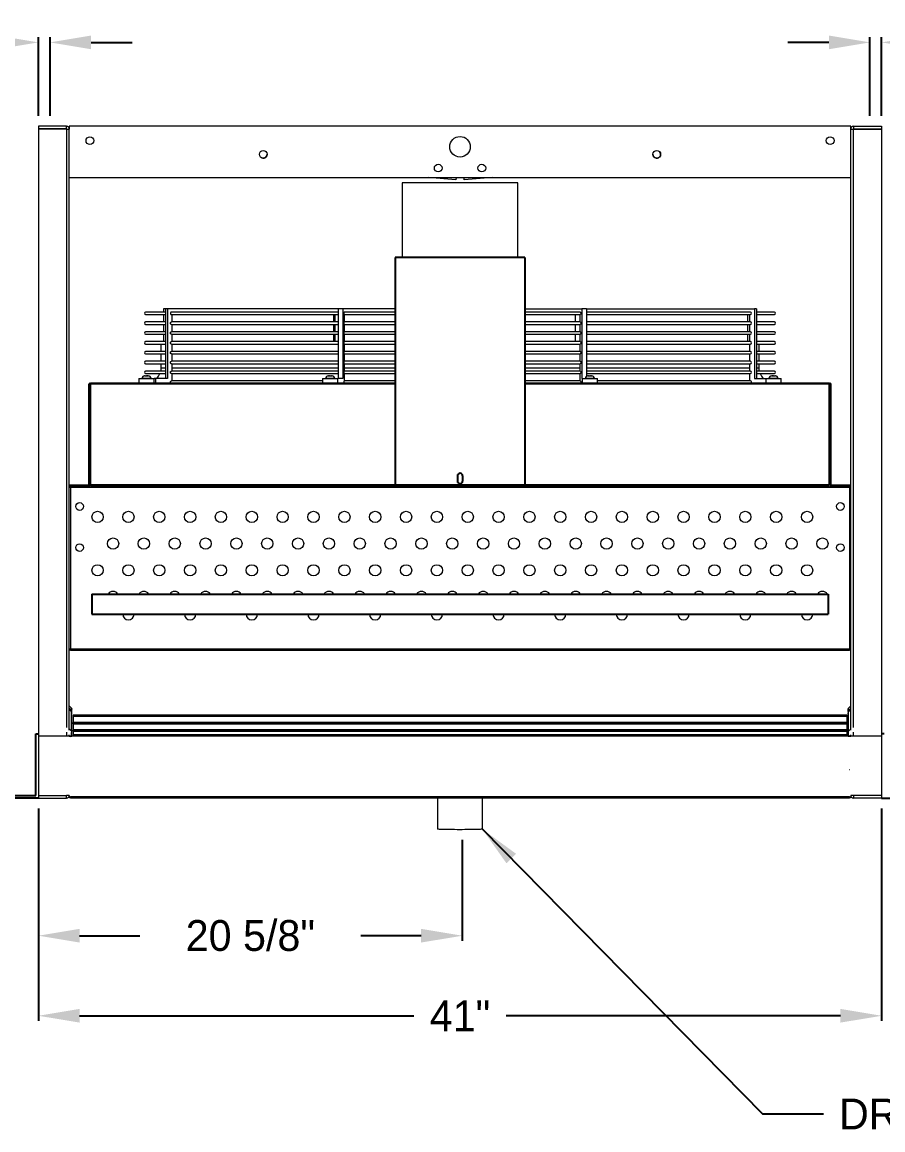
# Model space of a CAD drawing. Extents: x 6 to 271, y -23 to 146.
# Drawn here: x 60.2 to 102.1, y 37.2 to 91.1 of the extents above; entities that cross this region are included whole.
import ezdxf

# ---------------------------------------------------------------- set-up
doc = ezdxf.new("R2010")
doc.units = 0
doc.header["$MEASUREMENT"] = 0
doc.layers.get('0').update_dxf_attribs({"linetype": 'CONTINUOUS'})
doc.layers.get('Defpoints').update_dxf_attribs({"linetype": 'CONTINUOUS'})
doc.dimstyles.get("Standard").update_dxf_attribs({"dimtxt": 1.5, "dimasz": 2, "dimexe": 0.25, "dimexo": 0.5, "dimgap": 0.75, "dimtad": 0, "dimtih": 1, "dimtoh": 1, "dimdec": 4, "dimzin": 0, "dimdsep": 46, "dimlunit": 5, "dimtxsty": 'STANDARD', "dimcen": 0.125, "dimclrd": 1, "dimclre": 1, "dimclrt": 1, "dimadec": 0, "dimazin": 0, "dimtfac": 1, "dimtdec": 4, "dimtofl": 0, "dimtmove": 0, "dimatfit": 3, "dimfxl": 1, "dimfrac": 2, "dimtolj": 1, "dimtzin": 0, "dimarcsym": 0})

# ---------------------------------------------------------------- blocks, each defined once
blk = doc.blocks.new('099front')
at = {"color": 0, "ltscale": 7}
for p, q in [((59.351, 106.851), (53.039, 106.851)), ((53.039, 106.851), (53.039, 95.789)), ((59.351, 106.851), (59.351, 95.789)), ((56.07, 96.226), (56.07, 95.976)), ((56.32, 96.226), (56.32, 95.976)), ((53.039, 95.789), (59.351, 95.789))]:
    blk.add_line(p, q, dxfattribs=at)
for centre, start, end in [((56.195, 96.226), 0, 180), ((56.195, 95.976), 180, 0)]:
    blk.add_arc(centre, 0.125, start, end, dxfattribs=at)
blk = doc.blocks.new('*D24')
at = {"color": 7, "lineweight": -2}
for p, q in [((59.015, 90.134), (57.015, 90.134)), ((61.015, 86.555), (61.015, 90.384)), ((61.577, 86.555), (61.577, 90.384)), ((63.577, 90.134), (65.577, 90.134))]:
    blk.add_line(p, q, dxfattribs=at)
at = {"color": 7}
for points in [[(59.015, 90.467), (59.015, 89.801), (61.015, 90.134)], [(63.577, 90.467), (63.577, 89.801), (61.577, 90.134)]]:
    blk.add_solid(points, dxfattribs=at)
at = {"layer": 'Defpoints', "color": 0}
for p in [(61.015, 90.134), (61.015, 86.055), (61.577, 86.055)]:
    blk.add_point(p, dxfattribs=at)
at = {"color": 7, "insert": (53.265, 90.134), "char_height": 1.5, "attachment_point": 5}
blk.add_mtext('\\A1;9/16"', dxfattribs=at)
blk = doc.blocks.new('*D25')
at = {"color": 7, "lineweight": -2}
for p, q in [((99.452, 90.134), (97.452, 90.134)), ((101.452, 86.555), (101.452, 90.384)), ((102.015, 86.555), (102.015, 90.384)), ((104.015, 90.134), (106.015, 90.134))]:
    blk.add_line(p, q, dxfattribs=at)
at = {"color": 7}
for points in [[(99.452, 90.467), (99.452, 89.801), (101.452, 90.134)], [(104.015, 90.467), (104.015, 89.801), (102.015, 90.134)]]:
    blk.add_solid(points, dxfattribs=at)
at = {"layer": 'Defpoints', "color": 0}
for p in [(101.452, 90.134), (101.452, 86.055), (102.015, 86.055)]:
    blk.add_point(p, dxfattribs=at)
at = {"color": 7, "insert": (109.765, 90.134), "char_height": 1.5, "attachment_point": 5}
blk.add_mtext('\\A1;9/16"', dxfattribs=at)
blk = doc.blocks.new('*D26')
at = {"color": 7, "lineweight": -2}
for p, q in [((61.015, 52.868), (61.015, 42.529)), ((102.015, 52.868), (102.015, 42.529)), ((63.015, 42.779), (79.265, 42.779)), ((100.015, 42.779), (83.765, 42.779))]:
    blk.add_line(p, q, dxfattribs=at)
at = {"color": 7}
for points in [[(63.015, 43.113), (63.015, 42.446), (61.015, 42.779)], [(100.015, 43.113), (100.015, 42.446), (102.015, 42.779)]]:
    blk.add_solid(points, dxfattribs=at)
at = {"layer": 'Defpoints', "color": 0}
for p in [(61.015, 53.368), (102.015, 53.368), (102.015, 42.779)]:
    blk.add_point(p, dxfattribs=at)
at = {"color": 7, "insert": (81.515, 42.779), "char_height": 1.5, "attachment_point": 5}
blk.add_mtext('\\A1;41"', dxfattribs=at)
blk = doc.blocks.new('*D27')
at = {"color": 7, "lineweight": -2}
for p, q in [((61.015, 52.868), (61.015, 46.424)), ((81.624, 51.333), (81.624, 46.424)), ((63.015, 46.674), (65.944, 46.674)), ((79.624, 46.674), (76.694, 46.674))]:
    blk.add_line(p, q, dxfattribs=at)
at = {"color": 7}
for points in [[(63.015, 47.008), (63.015, 46.341), (61.015, 46.674)], [(79.624, 47.008), (79.624, 46.341), (81.624, 46.674)]]:
    blk.add_solid(points, dxfattribs=at)
at = {"layer": 'Defpoints', "color": 0}
for p in [(61.015, 53.368), (81.624, 51.833), (81.624, 46.674)]:
    blk.add_point(p, dxfattribs=at)
at = {"color": 7, "insert": (71.319, 46.674), "char_height": 1.5, "attachment_point": 5}
blk.add_mtext('\\A1;20 5/8"', dxfattribs=at)
blk = doc.blocks.new('*D28')
at = {"color": 7, "lineweight": -2}
for p, q in [((102.515, 86.055), (116.804, 86.055)), ((116.554, 84.055), (116.554, 70.055)), ((116.554, 55.368), (116.554, 67.055)), ((102.515, 53.368), (116.804, 53.368))]:
    blk.add_line(p, q, dxfattribs=at)
at = {"color": 7}
for points in [[(116.221, 84.055), (116.888, 84.055), (116.554, 86.055)], [(116.221, 55.368), (116.888, 55.368), (116.554, 53.368)]]:
    blk.add_solid(points, dxfattribs=at)
at = {"layer": 'Defpoints', "color": 0}
for p in [(102.015, 86.055), (102.015, 53.368), (116.554, 53.368)]:
    blk.add_point(p, dxfattribs=at)
at = {"color": 7, "insert": (116.554, 68.555), "char_height": 1.5, "attachment_point": 5}
blk.add_mtext('\\A1;33"', dxfattribs=at)

msp = doc.modelspace()

# ---------------------------------------------------------------- linework, layer by layer
at = {"color": 0, "linetype": 'Continuous', "lineweight": 15}
for p, q in [((61.01498, 86.05534), (61.01498, 85.92084)), ((62.37948, 86.05534), (61.01498, 86.05534)), ((62.37948, 85.92084), (61.01498, 85.92084)), ((61.01498, 85.91984), (61.01498, 53.50334)), ((62.37948, 85.91984), (61.01498, 85.91984)), ((62.37948, 85.92084), (62.37948, 86.05534)), ((62.37948, 85.91984), (62.51498, 85.91984)), ((62.37948, 85.91984), (62.37948, 56.80995)), ((100.51498, 86.05534), (62.51498, 86.05534)), ((62.51498, 86.05534), (62.51498, 85.91984)), ((62.51498, 56.67449), (62.51498, 85.91984)), ((100.51498, 85.91984), (100.51498, 86.05534)), ((100.51498, 56.67449), (100.51498, 85.91984)), ((100.51498, 85.91984), (100.65048, 85.91984)), ((100.65048, 86.05534), (100.65048, 85.92084)), ((100.65048, 86.05534), (102.01498, 86.05534)), ((100.65048, 85.92084), (102.01498, 85.92084)), ((100.65048, 85.91984), (102.01498, 85.91984)), ((100.65048, 56.80995), (100.65048, 85.91984)), ((102.01498, 86.05534), (102.01498, 85.92084)), ((102.01498, 85.91984), (102.01498, 53.50334)), ((62.51498, 83.55534), (100.51498, 83.55534)), ((81.31159, 83.44849), (79.95824, 83.55534)), ((81.32002, 83.55534), (81.31159, 83.44849)), ((81.71838, 83.44849), (81.70994, 83.55534)), ((83.07173, 83.55534), (81.71838, 83.44849)), ((84.32748, 83.29884), (78.70248, 83.29884)), ((67.10148, 77.16784), (67.10148, 77.01295)), ((67.19485, 77.16784), (67.10148, 77.16784)), ((67.28823, 77.16784), (67.19485, 77.16784)), ((67.19485, 77.16784), (67.19485, 73.78684)), ((67.28823, 77.16784), (67.28823, 73.78684)), ((75.58339, 77.16784), (67.28823, 77.16784)), ((75.80882, 77.16784), (75.58339, 77.16784)), ((75.58339, 77.16784), (75.58339, 73.78684)), ((75.80882, 77.16784), (75.80882, 73.78684)), ((78.35873, 77.16784), (75.80882, 77.16784)), ((84.67123, 77.16784), (87.44658, 77.16784)), ((87.44658, 77.16784), (87.44658, 73.78684)), ((87.672, 77.16784), (87.44658, 77.16784)), ((87.672, 77.16784), (87.672, 73.89493)), ((87.672, 77.16784), (95.83512, 77.16784)), ((95.83512, 77.16784), (95.83512, 73.78684)), ((95.92849, 77.16784), (95.83512, 77.16784)), ((95.92849, 77.16784), (95.92849, 73.78684)), ((67.19485, 77.01295), (66.22487, 77.01295)), ((66.22487, 76.89295), (67.19485, 76.89295)), ((67.19485, 76.53429), (66.22487, 76.53429)), ((67.10148, 76.89295), (67.10148, 76.53429)), ((67.48394, 76.89295), (75.58339, 76.89295)), ((75.58339, 77.01295), (67.48398, 77.01295)), ((75.58339, 76.53429), (67.48398, 76.53429)), ((67.51365, 76.53429), (67.51365, 76.89295)), ((75.35796, 76.89295), (75.35796, 76.53429)), ((75.45134, 76.53429), (75.45134, 76.89295)), ((75.88988, 76.89295), (78.35873, 76.89295)), ((78.35873, 77.01295), (75.88996, 77.01295)), ((78.35873, 76.53429), (75.88996, 76.53429)), ((75.90219, 76.53429), (75.90219, 76.89295)), ((87.36626, 77.01295), (84.67123, 77.01295)), ((84.67123, 76.89295), (87.36626, 76.89295)), ((87.36626, 76.53429), (84.67123, 76.53429)), ((87.12777, 76.53429), (87.12777, 76.89295)), ((87.3532, 76.53429), (87.3532, 76.89295)), ((95.64121, 77.01295), (87.672, 77.01295)), ((87.672, 76.89295), (95.64121, 76.89295)), ((95.64121, 76.53429), (87.672, 76.53429)), ((95.51631, 76.53429), (95.51631, 76.89295)), ((95.60969, 76.53429), (95.60969, 76.89295)), ((96.8051, 77.01295), (95.92849, 77.01295)), ((95.92849, 76.89295), (96.8051, 76.89295)), ((96.8051, 76.53429), (95.92849, 76.53429)), ((66.22487, 76.41429), (67.19485, 76.41429)), ((67.19485, 76.05562), (66.22487, 76.05562)), ((67.10148, 76.41429), (67.10148, 76.05562)), ((67.48394, 76.41429), (75.58339, 76.41429)), ((75.58339, 76.05562), (67.48398, 76.05562)), ((67.51365, 76.05562), (67.51365, 76.41429)), ((75.35796, 76.41429), (75.35796, 76.05562)), ((75.45134, 76.05562), (75.45134, 76.41429)), ((75.88988, 76.41429), (78.35873, 76.41429)), ((78.35873, 76.05562), (75.88996, 76.05562)), ((75.90219, 76.05562), (75.90219, 76.41429)), ((84.67123, 76.41429), (87.36626, 76.41429)), ((87.36626, 76.05562), (84.67123, 76.05562)), ((87.12777, 76.05562), (87.12777, 76.41429)), ((87.3532, 76.05562), (87.3532, 76.41429)), ((87.672, 76.41429), (95.64121, 76.41429)), ((95.64121, 76.05562), (87.672, 76.05562)), ((95.51631, 76.05562), (95.51631, 76.41429)), ((95.60969, 76.05562), (95.60969, 76.41429)), ((95.92849, 76.41429), (96.8051, 76.41429)), ((96.8051, 76.05562), (95.92849, 76.05562)), ((66.22487, 75.93562), (67.19485, 75.93562)), ((67.19485, 75.57695), (66.22487, 75.57695)), ((66.22487, 75.45696), (67.19485, 75.45696)), ((67.10148, 75.93562), (67.10148, 75.57695)), ((67.48394, 75.93562), (75.58339, 75.93562)), ((67.48394, 75.45696), (75.58339, 75.45696)), ((75.58339, 75.57695), (67.48398, 75.57695)), ((67.51365, 75.57695), (67.51365, 75.93562)), ((67.51365, 75.09829), (67.51365, 75.45696)), ((75.35796, 75.93562), (75.35796, 75.57695)), ((75.45134, 75.57695), (75.45134, 75.93562)), ((75.88988, 75.93562), (78.35873, 75.93562)), ((75.88988, 75.45696), (78.35873, 75.45696)), ((78.35873, 75.57695), (75.88996, 75.57695)), ((75.90219, 75.57695), (75.90219, 75.93562)), ((75.90219, 75.09829), (75.90219, 75.45696)), ((84.67123, 75.93562), (87.36626, 75.93562)), ((87.36626, 75.57695), (84.67123, 75.57695)), ((84.67123, 75.45696), (87.36626, 75.45696)), ((87.12777, 75.57695), (87.12777, 75.93562)), ((87.3532, 75.57695), (87.3532, 75.93562)), ((87.3532, 75.09829), (87.3532, 75.45696)), ((87.672, 75.93562), (95.64121, 75.93562)), ((95.64121, 75.57695), (87.672, 75.57695)), ((87.672, 75.45696), (95.64121, 75.45696)), ((95.51631, 75.57695), (95.51631, 75.93562)), ((95.60969, 75.57695), (95.60969, 75.93562)), ((95.60969, 75.09829), (95.60969, 75.45696)), ((95.92849, 75.93562), (96.8051, 75.93562)), ((96.8051, 75.57695), (95.92849, 75.57695)), ((95.92849, 75.45696), (96.8051, 75.45696)), ((67.19485, 75.09829), (66.22487, 75.09829)), ((66.22487, 74.97829), (67.19485, 74.97829)), ((67.48394, 74.97829), (75.58339, 74.97829)), ((75.58339, 75.09829), (67.48398, 75.09829)), ((67.51365, 74.61962), (67.51365, 74.97829)), ((75.88988, 74.97829), (78.35873, 74.97829)), ((78.35873, 75.09829), (75.88996, 75.09829)), ((75.90219, 74.61962), (75.90219, 74.97829)), ((87.36626, 75.09829), (84.67123, 75.09829)), ((84.67123, 74.97829), (87.36626, 74.97829)), ((87.3532, 74.61962), (87.3532, 74.97829)), ((95.64121, 75.09829), (87.672, 75.09829)), ((87.672, 74.97829), (95.64121, 74.97829)), ((95.60969, 74.61962), (95.60969, 74.97829)), ((96.8051, 75.09829), (95.92849, 75.09829)), ((95.92849, 74.97829), (96.8051, 74.97829)), ((67.19485, 74.61962), (66.22487, 74.61962)), ((66.22487, 74.49962), (67.19485, 74.49962)), ((67.48394, 74.49962), (75.58339, 74.49962)), ((75.58339, 74.61962), (67.48398, 74.61962)), ((67.51365, 74.14096), (67.51365, 74.49962)), ((75.88988, 74.49962), (78.35873, 74.49962)), ((78.35873, 74.61962), (75.88996, 74.61962)), ((75.90219, 74.14096), (75.90219, 74.49962)), ((87.36626, 74.61962), (84.67123, 74.61962)), ((84.67123, 74.49962), (87.36626, 74.49962)), ((87.3532, 74.14096), (87.3532, 74.49962)), ((95.64121, 74.61962), (87.672, 74.61962)), ((87.672, 74.49962), (95.64121, 74.49962)), ((95.60969, 74.14096), (95.60969, 74.49962)), ((96.8051, 74.61962), (95.92849, 74.61962)), ((95.92849, 74.49962), (96.8051, 74.49962)), ((66.17622, 73.91184), (66.17637, 73.91184)), ((66.1791, 73.91184), (66.17637, 73.91184)), ((66.1791, 73.91184), (66.18961, 73.91184)), ((66.20029, 73.91184), (66.18961, 73.91184)), ((66.20029, 73.91184), (66.27633, 73.91184)), ((67.19485, 74.14096), (66.22487, 74.14096)), ((66.22487, 74.02096), (67.19485, 74.02096)), ((66.28788, 73.91184), (66.27633, 73.91184)), ((66.29416, 73.91184), (66.28788, 73.91184)), ((66.29416, 73.91184), (66.31953, 73.91184)), ((66.33407, 73.91184), (66.31953, 73.91184)), ((66.33407, 73.91184), (66.36572, 73.91184)), ((67.19485, 74.29284), (66.96718, 74.29284)), ((67.48394, 74.02096), (75.58339, 74.02096)), ((75.58339, 74.14096), (67.48398, 74.14096)), ((75.58339, 74.29284), (67.51365, 74.29284)), ((67.51365, 73.66229), (67.51365, 74.02096)), ((75.10596, 73.91184), (75.1376, 73.91184)), ((75.15215, 73.91184), (75.1376, 73.91184)), ((75.15215, 73.91184), (75.17751, 73.91184)), ((75.18379, 73.91184), (75.17751, 73.91184)), ((75.19535, 73.91184), (75.18379, 73.91184)), ((75.19535, 73.91184), (75.27139, 73.91184)), ((75.28207, 73.91184), (75.27139, 73.91184)), ((75.28207, 73.91184), (75.29257, 73.91184)), ((75.2953, 73.91184), (75.29257, 73.91184)), ((75.2953, 73.91184), (75.29546, 73.91184)), ((75.88988, 74.02096), (78.35873, 74.02096)), ((78.35873, 74.14096), (75.88996, 74.14096)), ((78.35873, 74.29284), (75.90219, 74.29284)), ((75.90219, 73.66229), (75.90219, 74.02096)), ((87.3532, 74.29284), (84.67123, 74.29284)), ((87.36626, 74.14096), (84.67123, 74.14096)), ((84.67123, 74.02096), (87.36626, 74.02096)), ((87.3532, 73.66229), (87.3532, 74.02096)), ((95.60969, 74.29284), (87.672, 74.29284)), ((95.64121, 74.14096), (87.672, 74.14096)), ((87.672, 74.02096), (95.64121, 74.02096)), ((87.73451, 73.91184), (87.73466, 73.91184)), ((87.73739, 73.91184), (87.73466, 73.91184)), ((87.73739, 73.91184), (87.7479, 73.91184)), ((87.75858, 73.91184), (87.7479, 73.91184)), ((87.75858, 73.91184), (87.83462, 73.91184)), ((87.84617, 73.91184), (87.83462, 73.91184)), ((87.85245, 73.91184), (87.84617, 73.91184)), ((87.85245, 73.91184), (87.87782, 73.91184)), ((87.89236, 73.91184), (87.87782, 73.91184)), ((87.89236, 73.91184), (87.92401, 73.91184)), ((95.60969, 73.66229), (95.60969, 74.02096)), ((96.06278, 74.29284), (95.92849, 74.29284)), ((96.8051, 74.14096), (95.92849, 74.14096)), ((95.92849, 74.02096), (96.8051, 74.02096)), ((96.66425, 73.91184), (96.69589, 73.91184)), ((96.71043, 73.91184), (96.69589, 73.91184)), ((96.71043, 73.91184), (96.7358, 73.91184)), ((96.74208, 73.91184), (96.7358, 73.91184)), ((96.75364, 73.91184), (96.74208, 73.91184)), ((96.75364, 73.91184), (96.82968, 73.91184)), ((96.84035, 73.91184), (96.82968, 73.91184)), ((96.84035, 73.91184), (96.85086, 73.91184)), ((96.85359, 73.91184), (96.85086, 73.91184)), ((96.85359, 73.91184), (96.85375, 73.91184)), ((63.51498, 73.50434), (63.46498, 73.50434)), ((63.46498, 68.60634), (63.46498, 73.50434)), ((63.51498, 68.60634), (63.51498, 73.50434)), ((63.56498, 73.50434), (63.51498, 73.50434)), ((63.51598, 73.55534), (63.51598, 73.50534)), ((63.51598, 73.55534), (63.56598, 73.55534)), ((63.56598, 73.50434), (63.56598, 73.55534)), ((78.35873, 73.55534), (63.56598, 73.55534)), ((63.56598, 68.60634), (63.56598, 73.50434)), ((78.35873, 73.50434), (63.56598, 73.50434)), ((65.90197, 73.78684), (66.41218, 73.78684)), ((66.06887, 73.78784), (66.05222, 73.78784)), ((66.48972, 73.78784), (66.06887, 73.78784)), ((66.41218, 73.78684), (66.63997, 73.78684)), ((66.70526, 73.78684), (66.63997, 73.78684)), ((66.70526, 73.78684), (66.70526, 73.55534)), ((67.28823, 73.78684), (66.70526, 73.78684)), ((74.83171, 73.66229), (67.48398, 73.66229)), ((74.83171, 73.78684), (75.34192, 73.78684)), ((75.11699, 73.78784), (74.98196, 73.78784)), ((75.41946, 73.78784), (75.11699, 73.78784)), ((75.34192, 73.78684), (75.56971, 73.78684)), ((75.80882, 73.78684), (75.56971, 73.78684)), ((78.35873, 73.66229), (75.88996, 73.66229)), ((87.36626, 73.66229), (84.67123, 73.66229)), ((99.46398, 73.55534), (84.67123, 73.55534)), ((99.46398, 73.50434), (84.67123, 73.50434)), ((87.44658, 73.78684), (87.46026, 73.78684)), ((87.46026, 73.78684), (87.97047, 73.78684)), ((87.91297, 73.78784), (87.61051, 73.78784)), ((88.04801, 73.78784), (87.91297, 73.78784)), ((87.97047, 73.78684), (88.19826, 73.78684)), ((95.64121, 73.66229), (88.19826, 73.66229)), ((95.83512, 73.78684), (96.39, 73.78684)), ((96.39, 73.78684), (96.90021, 73.78684)), ((96.96109, 73.78784), (96.54025, 73.78784)), ((96.90021, 73.78684), (97.128, 73.78684)), ((96.97775, 73.78784), (96.96109, 73.78784)), ((99.46398, 73.55534), (99.51398, 73.55534)), ((99.46398, 73.50434), (99.46398, 73.55534)), ((99.46398, 68.60634), (99.46398, 73.50434)), ((99.46498, 73.50434), (99.51498, 73.50434)), ((99.51398, 73.50534), (99.51398, 73.55534)), ((99.56498, 73.50434), (99.51498, 73.50434)), ((99.51498, 68.60634), (99.51498, 73.50434)), ((99.56498, 68.60634), (99.56498, 73.50434)), ((62.51498, 68.60534), (63.46398, 68.60534)), ((62.51498, 68.55534), (62.57848, 68.55534)), ((62.51498, 68.49184), (62.57898, 68.49184)), ((62.57798, 68.49134), (62.51498, 68.49134)), ((62.57798, 68.49134), (62.57798, 60.61934)), ((62.57798, 68.49134), (62.57898, 68.49134)), ((62.57848, 68.55534), (62.57848, 68.49284)), ((62.57848, 68.55534), (63.45148, 68.55534)), ((62.57848, 68.49284), (63.45148, 68.49284)), ((62.57898, 68.49134), (62.57898, 68.49234)), ((62.57898, 68.49234), (63.57748, 68.49234)), ((62.57898, 68.49134), (62.57898, 60.61934)), ((62.57898, 68.49134), (100.45098, 68.49134)), ((63.45148, 68.55534), (63.46398, 68.55534)), ((63.45148, 68.49284), (63.45148, 68.55534)), ((63.46398, 68.60534), (63.46398, 68.55534)), ((63.46498, 68.60634), (63.51498, 68.60634)), ((63.56598, 68.60634), (63.51498, 68.60634)), ((63.56598, 68.60634), (63.56598, 68.60534)), ((99.46398, 68.60634), (63.56598, 68.60634)), ((63.56598, 68.60534), (99.46398, 68.60534)), ((63.56598, 68.55534), (63.56598, 68.60534)), ((63.56598, 68.55534), (63.57748, 68.55534)), ((63.57748, 68.49234), (63.57748, 68.55534)), ((63.57748, 68.55534), (99.45248, 68.55534)), ((99.45248, 68.55534), (99.46398, 68.55534)), ((99.45248, 68.55534), (99.45248, 68.49234)), ((99.45248, 68.49234), (100.45098, 68.49234)), ((99.46398, 68.60534), (99.46398, 68.60634)), ((99.51498, 68.60634), (99.46398, 68.60634)), ((99.46398, 68.55534), (99.46398, 68.60534)), ((99.56498, 68.60634), (99.51498, 68.60634)), ((99.56598, 68.60534), (99.56598, 68.55534)), ((99.56598, 68.60534), (100.51498, 68.60534)), ((99.56598, 68.55534), (99.57848, 68.55534)), ((99.57848, 68.55534), (99.57848, 68.49284)), ((100.45148, 68.55534), (99.57848, 68.55534)), ((100.45148, 68.49284), (99.57848, 68.49284)), ((100.45098, 68.49234), (100.45098, 68.49134)), ((100.45098, 68.49184), (100.51498, 68.49184)), ((100.45098, 68.49134), (100.45098, 60.61934)), ((100.45098, 68.49134), (100.45198, 68.49134)), ((100.45148, 68.55534), (100.51498, 68.55534)), ((100.45148, 68.49284), (100.45148, 68.55534)), ((100.51498, 68.49134), (100.45198, 68.49134)), ((100.45198, 68.49134), (100.45198, 60.61934)), ((62.57798, 60.61934), (62.51498, 60.61934)), ((62.57798, 60.61934), (62.57898, 60.61934)), ((62.57898, 60.61934), (100.45098, 60.61934)), ((62.57898, 60.61934), (62.57898, 60.61834)), ((100.45098, 60.61834), (62.57898, 60.61834)), ((62.57898, 60.55534), (62.57898, 60.61834)), ((100.45098, 60.55534), (62.57898, 60.55534)), ((100.45098, 60.61834), (100.45098, 60.61934)), ((100.45098, 60.61934), (100.45198, 60.61934)), ((100.45098, 60.55534), (100.45098, 60.61834)), ((100.51498, 60.61934), (100.45198, 60.61934)), ((62.51498, 57.85617), (62.62138, 57.7498)), ((62.62138, 57.63207), (62.51498, 57.73844)), ((62.51498, 57.67449), (62.62138, 57.56811)), ((62.62138, 57.63207), (62.62138, 57.7498)), ((62.63998, 57.58718), (62.63998, 57.70491)), ((62.64098, 57.70491), (62.64098, 57.70346)), ((62.64098, 57.02334), (62.64098, 57.70346)), ((100.38898, 57.70491), (100.38898, 57.70346)), ((100.38898, 57.70346), (100.38898, 57.34442)), ((100.38998, 57.58718), (100.38998, 57.70491)), ((100.51498, 57.85617), (100.40858, 57.7498)), ((100.40858, 57.63207), (100.40858, 57.7498)), ((100.40858, 57.63207), (100.51498, 57.73844)), ((100.51498, 57.67449), (100.40858, 57.56811)), ((62.60231, 57.58718), (62.63998, 57.58718)), ((62.62138, 56.63207), (62.62138, 57.56811)), ((62.63998, 57.52322), (62.63998, 57.58718)), ((62.63998, 56.58718), (62.63998, 57.52322)), ((100.32598, 57.4084), (62.70398, 57.4084)), ((62.70398, 57.4084), (62.70398, 57.39826)), ((100.32598, 57.39826), (62.70398, 57.39826)), ((62.70398, 57.39826), (62.70398, 57.33279)), ((100.32598, 57.33279), (62.70398, 57.33279)), ((62.70398, 57.33279), (62.70398, 57.04793)), ((100.32598, 57.4084), (100.32598, 57.39826)), ((100.32598, 57.39826), (100.32598, 57.33279)), ((100.32598, 57.33279), (100.32598, 57.04793)), ((100.38998, 57.34442), (100.32698, 57.34442)), ((100.32698, 57.33428), (100.32698, 57.34442)), ((100.32698, 57.33428), (100.38998, 57.33428)), ((100.38998, 57.58718), (100.42765, 57.58718)), ((100.38998, 57.58718), (100.38998, 57.52322)), ((100.38998, 56.58718), (100.38998, 57.52322)), ((100.40858, 56.63207), (100.40858, 57.56811)), ((62.62138, 56.63207), (62.51498, 56.73844)), ((62.60231, 56.58718), (62.63998, 56.58718)), ((62.63998, 57.02334), (62.70398, 57.02334)), ((62.63998, 57.02187), (62.70398, 57.02187)), ((62.63998, 56.66287), (62.70398, 56.66287)), ((62.63998, 56.66141), (62.70398, 56.66141)), ((62.63998, 56.52322), (62.63998, 56.58718)), ((100.32598, 57.04793), (62.70398, 57.04793)), ((62.70398, 57.04793), (62.70398, 57.03779)), ((100.32598, 57.03779), (62.70398, 57.03779)), ((62.70398, 57.03779), (62.70398, 56.97232)), ((100.32598, 56.97232), (62.70398, 56.97232)), ((62.70398, 56.97232), (62.70398, 56.68747)), ((100.32598, 56.68747), (62.70398, 56.68747)), ((62.70398, 56.68747), (62.70398, 56.67733)), ((100.32598, 56.67733), (62.70398, 56.67733)), ((62.70398, 56.67733), (62.70398, 56.61186)), ((100.32598, 56.61186), (62.70398, 56.61186)), ((62.70398, 56.61186), (62.70398, 56.4491)), ((100.32598, 57.04793), (100.32598, 57.03779)), ((100.32598, 57.03779), (100.32598, 56.97232)), ((100.32598, 56.97232), (100.32598, 56.68747)), ((100.32598, 56.68747), (100.32598, 56.67733)), ((100.32598, 56.67733), (100.32598, 56.61186)), ((100.32598, 56.61186), (100.32598, 56.4491)), ((100.38998, 56.98395), (100.32698, 56.98395)), ((100.32698, 56.97381), (100.32698, 56.98395)), ((100.32698, 56.97381), (100.38998, 56.97381)), ((100.38998, 56.62349), (100.32698, 56.62349)), ((100.32698, 56.61335), (100.32698, 56.62349)), ((100.32698, 56.61335), (100.38998, 56.61335)), ((100.38998, 56.58718), (100.42765, 56.58718)), ((100.38998, 56.58718), (100.38998, 56.52322)), ((100.40858, 56.63207), (100.51498, 56.73844)), ((102.01498, 56.38369), (61.01498, 56.38369)), ((62.37948, 56.5806), (62.37948, 56.38369)), ((62.51498, 56.38078), (62.51498, 56.44513)), ((62.51498, 56.38078), (62.56498, 56.38078)), ((62.56498, 56.38078), (62.56498, 56.39515)), ((62.56498, 56.30241), (62.56598, 56.30241)), ((62.56498, 56.30094), (62.56598, 56.30094)), ((62.56598, 56.38078), (62.56598, 56.38195)), ((100.46398, 56.38195), (62.56598, 56.38195)), ((100.46398, 56.38078), (62.56598, 56.38078)), ((62.57719, 56.38294), (62.62138, 56.42712)), ((62.57748, 56.38224), (62.63998, 56.38224)), ((62.57748, 56.38224), (62.57748, 56.38195)), ((62.62138, 56.42712), (62.62138, 56.56811)), ((62.63998, 56.38224), (62.63998, 56.52322)), ((62.63998, 56.38224), (62.63998, 56.38195)), ((62.64098, 56.38224), (62.64098, 56.38369)), ((100.38898, 56.38224), (62.64098, 56.38224)), ((62.64098, 56.38224), (62.64098, 56.38195)), ((100.32598, 56.4491), (62.70398, 56.4491)), ((62.70398, 56.4491), (62.70398, 56.43896)), ((100.32598, 56.43896), (62.70398, 56.43896)), ((62.70398, 56.43896), (62.70398, 56.38369)), ((100.32598, 56.4491), (100.32598, 56.43896)), ((100.32598, 56.43896), (100.32598, 56.38369)), ((100.38998, 56.38511), (100.32698, 56.38511)), ((100.32698, 56.38369), (100.32698, 56.38511)), ((100.38898, 56.38224), (100.38898, 56.38369)), ((100.38898, 56.38195), (100.38898, 56.38224)), ((100.38998, 56.38224), (100.38998, 56.52322)), ((100.38998, 56.38224), (100.45248, 56.38224)), ((100.38998, 56.38195), (100.38998, 56.38224)), ((100.40858, 56.42712), (100.40858, 56.56811)), ((100.45278, 56.38294), (100.40858, 56.42712)), ((100.45248, 56.38195), (100.45248, 56.38224)), ((100.46398, 56.39415), (100.46398, 56.38195)), ((100.46398, 56.38078), (100.46398, 56.38195)), ((100.46498, 56.38078), (100.46498, 56.39515)), ((100.46498, 56.38078), (100.51498, 56.38078)), ((100.51498, 56.38078), (100.51498, 56.44513)), ((100.65048, 56.38369), (100.65048, 56.5806)), ((61.01498, 53.50334), (62.37948, 53.50334)), ((61.01498, 53.50234), (61.01498, 53.36784)), ((61.01498, 53.50234), (62.37948, 53.50234)), ((61.01498, 53.36784), (62.37948, 53.36784)), ((62.51498, 53.50334), (62.37948, 53.50334)), ((62.37948, 53.36784), (62.37948, 53.50234)), ((62.51498, 53.50334), (62.51498, 53.43258)), ((62.51498, 53.43258), (62.56498, 53.43258)), ((100.46398, 53.43258), (62.56598, 53.43258)), ((62.56598, 53.43158), (62.56598, 53.43258)), ((62.56598, 53.43158), (62.56598, 53.38159)), ((100.46398, 53.43258), (100.46398, 53.43158)), ((100.46398, 53.38159), (100.46398, 53.43158)), ((100.46498, 53.43258), (100.51498, 53.43258)), ((100.51498, 53.50334), (100.51498, 53.43258)), ((100.65048, 53.50334), (100.51498, 53.50334)), ((102.01498, 53.50334), (100.65048, 53.50334)), ((100.65048, 53.50234), (100.65048, 53.36784)), ((102.01498, 53.50234), (100.65048, 53.50234)), ((102.01498, 53.36784), (100.65048, 53.36784)), ((102.01498, 53.50234), (102.01498, 53.36784)), ((102.01498, 53.50234), (102.01498, 53.36784))]:
    msp.add_line(p, q, dxfattribs=at)
at = {"color": 0}
for p, q in [((63.61498, 63.29326), (99.41498, 63.29326)), ((63.61498, 63.29326), (63.61498, 62.31384)), ((99.41498, 63.29326), (99.41498, 62.31384)), ((63.61498, 62.31384), (99.41498, 62.31384)), ((60.88998, 53.49284), (60.88998, 56.49284)), ((60.88998, 56.49284), (61.01498, 56.49284)), ((102.13998, 56.49284), (102.01498, 56.49284)), ((59.13998, 53.49284), (60.88998, 53.49284)), ((61.01498, 53.36784), (59.13998, 53.36784)), ((102.01498, 53.36784), (103.88998, 53.36784))]:
    msp.add_line(p, q, dxfattribs=at)
at = {"color": 0, "linetype": 'Continuous', "lineweight": 15, "flags": 128}
for points in [[(87.36626, 77.01295), (87.36631, 77.01295), (87.37559, 77.00777), (87.38327, 76.99325), (87.38805, 76.97185), (87.38911, 76.94722), (87.38628, 76.92358), (87.38003, 76.90494), (87.37143, 76.89449), (87.36626, 76.89295)], [(87.36626, 76.53429), (87.37051, 76.53325), (87.37888, 76.52441), (87.38529, 76.50783), (87.38877, 76.48608), (87.38877, 76.4625), (87.38529, 76.44074), (87.37888, 76.42416), (87.37051, 76.41533), (87.36626, 76.41429)], [(87.36626, 76.05562), (87.37051, 76.05458), (87.37888, 76.04575), (87.38529, 76.02917), (87.38877, 76.00741), (87.38877, 75.98383), (87.38529, 75.96207), (87.37888, 75.9455), (87.37051, 75.93666), (87.36626, 75.93562)], [(87.36626, 75.57695), (87.37051, 75.57592), (87.37888, 75.56708), (87.38529, 75.5505), (87.38877, 75.52875), (87.38877, 75.50516), (87.38529, 75.48341), (87.37888, 75.46683), (87.37051, 75.45799), (87.36626, 75.45696)], [(87.36626, 75.09829), (87.37051, 75.09725), (87.37888, 75.08841), (87.38529, 75.07184), (87.38877, 75.05008), (87.38877, 75.0265), (87.38529, 75.00474), (87.37888, 74.98816), (87.37051, 74.97933), (87.36626, 74.97829)], [(87.36626, 74.61962), (87.37051, 74.61858), (87.37888, 74.60975), (87.38529, 74.59317), (87.38877, 74.57141), (87.38877, 74.54783), (87.38529, 74.52608), (87.37888, 74.5095), (87.37051, 74.50066), (87.36626, 74.49962)], [(66.96718, 74.29284), (66.95955, 74.1861), (66.95164, 74.14096)], [(87.36626, 74.14096), (87.37051, 74.13992), (87.37888, 74.13108), (87.38529, 74.11451), (87.38877, 74.09275), (87.38877, 74.06917), (87.38529, 74.04741), (87.37888, 74.03083), (87.37051, 74.022), (87.36626, 74.02096)], [(96.07832, 74.14096), (96.07042, 74.1861), (96.06278, 74.29284)], [(87.36626, 73.66229), (87.37077, 73.66112), (87.3792, 73.65184), (87.38558, 73.63469), (87.38889, 73.61239), (87.3886, 73.58849), (87.38476, 73.56678), (87.38055, 73.55534)], [(82.60873, 51.85803), (82.60321, 51.85548), (82.58361, 51.85261), (82.55007, 51.84982), (82.50304, 51.84713), (82.44313, 51.84458), (82.37112, 51.8422), (82.28795, 51.84004), (82.1947, 51.83811), (82.09259, 51.83643), (81.98295, 51.83504), (81.86721, 51.83395), (81.74688, 51.83318), (81.62353, 51.83272), (81.49876, 51.8326), (81.3742, 51.83281), (81.25147, 51.83335), (81.13219, 51.83421), (81.01789, 51.83538), (80.91007, 51.83684), (80.81014, 51.83858), (80.7194, 51.84058), (80.63903, 51.8428), (80.57008, 51.84522), (80.51344, 51.84781), (80.46987, 51.85053), (80.43991, 51.85335), (80.42398, 51.85623), (80.42123, 51.85803)]]:
    msp.add_lwpolyline(points, dxfattribs=at)
at = {"color": 0, "linetype": 'Continuous', "lineweight": 15}
for centre, radius in [((63.51498, 85.35504), 0.1875), ((81.51498, 85.05534), 0.5), ((99.51498, 85.35504), 0.1875), ((71.94508, 84.68951), 0.1875), ((91.08489, 84.68951), 0.1875), ((80.45387, 84.01776), 0.1875), ((82.5761, 84.01776), 0.1875), ((63.01498, 67.55534), 0.1875), ((100.01498, 67.55534), 0.1875), ((63.88998, 67.04784), 0.275), ((65.38998, 67.04784), 0.275), ((66.88998, 67.04784), 0.275), ((68.38998, 67.04784), 0.275), ((69.88998, 67.04784), 0.275), ((71.38998, 67.04784), 0.275), ((72.88998, 67.04784), 0.275), ((74.38998, 67.04784), 0.275), ((75.88998, 67.04784), 0.275), ((77.38998, 67.04784), 0.275), ((78.88998, 67.04784), 0.275), ((80.38998, 67.04784), 0.275), ((81.88998, 67.04784), 0.275), ((83.38998, 67.04784), 0.275), ((84.88998, 67.04784), 0.275), ((86.38998, 67.04784), 0.275), ((87.88998, 67.04784), 0.275), ((89.38998, 67.04784), 0.275), ((90.88998, 67.04784), 0.275), ((92.38998, 67.04784), 0.275), ((93.88998, 67.04784), 0.275), ((95.38998, 67.04784), 0.275), ((96.88998, 67.04784), 0.275), ((98.38998, 67.04784), 0.275), ((64.63998, 65.74884), 0.275), ((66.13998, 65.74884), 0.275), ((67.63998, 65.74884), 0.275), ((69.13998, 65.74884), 0.275), ((70.63998, 65.74884), 0.275), ((72.13998, 65.74884), 0.275), ((73.63998, 65.74884), 0.275), ((75.13998, 65.74884), 0.275), ((76.63998, 65.74884), 0.275), ((78.13998, 65.74884), 0.275), ((79.63998, 65.74884), 0.275), ((81.13998, 65.74884), 0.275), ((82.63998, 65.74884), 0.275), ((84.13998, 65.74884), 0.275), ((85.63998, 65.74884), 0.275), ((87.13998, 65.74884), 0.275), ((88.63998, 65.74884), 0.275), ((90.13998, 65.74884), 0.275), ((91.63998, 65.74884), 0.275), ((93.13998, 65.74884), 0.275), ((94.63998, 65.74884), 0.275), ((96.13998, 65.74884), 0.275), ((97.63998, 65.74884), 0.275), ((99.13998, 65.74884), 0.275), ((63.01498, 65.55534), 0.1875), ((100.01498, 65.55534), 0.1875), ((63.88998, 64.44984), 0.275), ((65.38998, 64.44984), 0.275), ((66.88998, 64.44984), 0.275), ((68.38998, 64.44984), 0.275), ((69.88998, 64.44984), 0.275), ((71.38998, 64.44984), 0.275), ((72.88998, 64.44984), 0.275), ((74.38998, 64.44984), 0.275), ((75.88998, 64.44984), 0.275), ((77.38998, 64.44984), 0.275), ((78.88998, 64.44984), 0.275), ((80.38998, 64.44984), 0.275), ((81.88998, 64.44984), 0.275), ((83.38998, 64.44984), 0.275), ((84.88998, 64.44984), 0.275), ((86.38998, 64.44984), 0.275), ((87.88998, 64.44984), 0.275), ((89.38998, 64.44984), 0.275), ((90.88998, 64.44984), 0.275), ((92.38998, 64.44984), 0.275), ((93.88998, 64.44984), 0.275), ((95.38998, 64.44984), 0.275), ((96.88998, 64.44984), 0.275), ((98.38998, 64.44984), 0.275)]:
    msp.add_circle(centre, radius, dxfattribs=at)
for centre, radius, start, end in [((62.37948, 85.91984), 0.1355, 0, 90), ((62.37948, 85.91984), 0.001, 0, 90), ((100.65048, 85.91984), 0.1355, 90, 180), ((100.65048, 85.91984), 0.001, 90, 180), ((71.94508, 84.68967), 0.1875, 235.249307, 0), ((91.08489, 84.68967), 0.1875, 180, 55.394582), ((66.22487, 76.95295), 0.06, 90, 270), ((66.22487, 76.47429), 0.06, 90, 270), ((95.63804, 76.95295), 0.06008, 273.026347, 86.973653), ((95.63791, 76.47429), 0.06009, 273.143976, 86.856024), ((96.8051, 76.95295), 0.06, 270, 90), ((96.8051, 76.47429), 0.06, 270, 90), ((66.22487, 75.99562), 0.06, 90, 270), ((95.63791, 75.99562), 0.06009, 273.144589, 86.855411), ((96.8051, 75.99562), 0.06, 270, 90), ((66.22487, 75.51695), 0.06, 90, 270), ((95.63791, 75.51695), 0.06009, 273.143027, 86.856973), ((96.8051, 75.51695), 0.06, 270, 90), ((66.22487, 75.03829), 0.06, 90, 270), ((95.63791, 75.03829), 0.06009, 273.144589, 86.855411), ((96.8051, 75.03829), 0.06, 270, 90), ((66.22487, 74.55962), 0.06, 90, 270), ((95.63791, 74.55962), 0.06009, 273.143027, 86.856973), ((96.8051, 74.55962), 0.06, 270, 90), ((66.17622, 73.78784), 0.124, 90, 180), ((66.22487, 74.08096), 0.06, 90, 270), ((66.36572, 73.78784), 0.124, 0, 90), ((66.21718, 74.29284), 0.75, 317.57173, 338.745888), ((75.10596, 73.78784), 0.124, 90, 180), ((75.29546, 73.78784), 0.124, 0, 90), ((87.73451, 73.78784), 0.124, 90, 180), ((87.92401, 73.78784), 0.124, 0, 90), ((95.63791, 74.08096), 0.06009, 273.144589, 86.855411), ((96.81278, 74.29284), 0.75, 201.254112, 222.42827), ((96.66425, 73.78784), 0.124, 90, 180), ((96.8051, 74.08096), 0.06, 270, 90), ((96.85375, 73.78784), 0.124, 0, 90), ((63.51598, 73.50434), 0.051, 90, 180), ((63.51598, 73.50434), 0.001, 90, 180), ((95.6366, 73.60176), 0.06071, 310.120296, 85.6447), ((99.51398, 73.50434), 0.051, 0, 90), ((99.51398, 73.50434), 0.001, 0, 90), ((62.57848, 68.49184), 0.0635, 90, 180), ((62.57848, 68.49184), 0.001, 90, 180), ((63.45148, 68.49184), 0.0635, 0, 90), ((63.45148, 68.49184), 0.001, 30, 90), ((63.46398, 68.60634), 0.001, 270, 0), ((63.46398, 68.60634), 0.051, 270, 0), ((99.56598, 68.60634), 0.051, 180, 270), ((99.57848, 68.49184), 0.0635, 90, 180), ((99.56598, 68.60634), 0.001, 180, 270), ((99.57848, 68.49184), 0.001, 90, 150), ((100.45148, 68.49184), 0.0635, 0, 90), ((100.45148, 68.49184), 0.001, 0, 90), ((64.63998, 63.15084), 0.275, 31.192083, 148.807917), ((66.13998, 63.15084), 0.275, 31.192083, 148.807917), ((67.63998, 63.15084), 0.275, 31.192083, 148.807917), ((69.13998, 63.15084), 0.275, 31.192083, 148.807917), ((70.63998, 63.15084), 0.275, 31.192083, 148.807917), ((72.13998, 63.15084), 0.275, 31.192083, 148.807917), ((73.63998, 63.15084), 0.275, 31.192083, 148.807917), ((75.13998, 63.15084), 0.275, 31.192083, 148.807917), ((76.63998, 63.15084), 0.275, 31.192083, 148.807917), ((78.13998, 63.15084), 0.275, 31.192083, 148.807917), ((79.63998, 63.15084), 0.275, 31.192083, 148.807917), ((81.13998, 63.15084), 0.275, 31.192083, 148.807917), ((82.63998, 63.15084), 0.275, 31.192083, 148.807917), ((84.13998, 63.15084), 0.275, 31.192083, 148.807917), ((85.63998, 63.15084), 0.275, 31.192083, 148.807917), ((87.13998, 63.15084), 0.275, 31.192083, 148.807917), ((88.63998, 63.15084), 0.275, 31.192083, 148.807917), ((90.13998, 63.15084), 0.275, 31.192083, 148.807917), ((91.63998, 63.15084), 0.275, 31.192083, 148.807917), ((93.13998, 63.15084), 0.275, 31.192083, 148.807917), ((94.63998, 63.15084), 0.275, 31.192083, 148.807917), ((96.13998, 63.15084), 0.275, 31.192083, 148.807917), ((97.63998, 63.15084), 0.275, 31.192083, 148.807917), ((99.13998, 63.15084), 0.275, 31.192083, 148.807917), ((65.38998, 62.31384), 0.275, 180, 0), ((68.38998, 62.31384), 0.275, 180, 0), ((71.38998, 62.31384), 0.275, 180, 0), ((74.38998, 62.31384), 0.275, 180, 0), ((77.38998, 62.31384), 0.275, 180, 0), ((80.38998, 62.31384), 0.275, 180, 0), ((83.38998, 62.31384), 0.275, 180, 0), ((86.38998, 62.31384), 0.275, 180, 0), ((89.38998, 62.31384), 0.275, 180, 0), ((92.38998, 62.31384), 0.275, 180, 0), ((95.38998, 62.31384), 0.275, 180, 0), ((98.38998, 62.31384), 0.275, 180, 0), ((62.57652, 57.70491), 0.06346, 359.997202, 45.013069), ((100.45345, 57.70491), 0.06346, 134.986931, 180.002798), ((62.57652, 57.58718), 0.06346, 359.996542, 45.013729), ((62.57652, 57.52323), 0.06346, 359.996542, 45.013729), ((100.34198, 58.02189), 0.68928, 268.670509, 273.993858), ((100.32623, 57.34512), 0.01087, 268.670904, 273.948259), ((100.45345, 57.58718), 0.06346, 134.986271, 180.003458), ((100.45345, 57.52323), 0.06346, 134.986271, 180.003458), ((62.57652, 56.58718), 0.06346, 359.997202, 45.013069), ((100.34198, 57.66142), 0.68928, 268.670509, 273.993858), ((100.32623, 56.98456), 0.01077, 268.679998, 274.006299), ((100.34198, 57.30096), 0.68928, 268.670509, 273.993858), ((100.32623, 56.62396), 0.01064, 268.647579, 274.038718), ((100.45345, 56.58718), 0.06346, 134.986931, 180.002798), ((62.57648, 56.38223), 0.001, 0.119432, 44.951384), ((62.57652, 56.52323), 0.06346, 359.997202, 45.013069), ((62.57652, 56.38224), 0.06346, 359.996542, 45.013729), ((100.45345, 56.52323), 0.06346, 134.986931, 180.002798), ((100.45345, 56.38224), 0.06346, 134.986271, 180.003458), ((100.45349, 56.38223), 0.001, 135.048616, 179.880568), ((100.46398, 54.75816), 0.001, 269.970706, 359.962085), ((62.37948, 53.50334), 0.001, 270, 0), ((62.37948, 53.50334), 0.1355, 270, 0), ((62.56598, 53.43259), 0.05099, 180.008403, 270.007417), ((62.56598, 53.43258), 0.000999, 179.951494, 270.115715), ((100.46398, 53.43258), 0.000999, 269.884285, 0.048506), ((100.46399, 53.43259), 0.05099, 269.992583, 359.991597), ((100.65048, 53.50334), 0.1355, 180, 270), ((100.65048, 53.50334), 0.001, 180, 270)]:
    msp.add_arc(centre, radius, start, end, dxfattribs=at)
for points in [[(78.70248, 83.29884), (78.70248, 79.66884)], [(84.32748, 79.66884), (84.32748, 83.29884)], [(66.96718, 75.45696), (66.96718, 75.09829)], [(96.06278, 75.09829), (96.06278, 75.45696)], [(66.96718, 74.97829), (66.96718, 74.61962)], [(96.06278, 74.61962), (96.06278, 74.97829)], [(66.96718, 74.49962), (66.96718, 74.29284)], [(96.06278, 74.29284), (96.06278, 74.49962)], [(66.17637, 73.91184), (66.1724, 73.91177)], [(66.1724, 73.91177), (66.1791, 73.91184)], [(66.18961, 73.91184), (66.19632, 73.91177)], [(66.19632, 73.91177), (66.20029, 73.91184)], [(66.27633, 73.91184), (66.27798, 73.91177)], [(66.27798, 73.91177), (66.29416, 73.91184)], [(66.31953, 73.91184), (66.33572, 73.91177)], [(66.33572, 73.91177), (66.33407, 73.91184)], [(75.1376, 73.91184), (75.13596, 73.91177)], [(75.13596, 73.91177), (75.15215, 73.91184)], [(75.17751, 73.91184), (75.1937, 73.91177)], [(75.1937, 73.91177), (75.19535, 73.91184)], [(75.27139, 73.91184), (75.27536, 73.91177)], [(75.27536, 73.91177), (75.28207, 73.91184)], [(75.29257, 73.91184), (75.29928, 73.91177)], [(75.29928, 73.91177), (75.2953, 73.91184)], [(87.73466, 73.91184), (87.73069, 73.91177)], [(87.73069, 73.91177), (87.73739, 73.91184)], [(87.7479, 73.91184), (87.75461, 73.91177)], [(87.75461, 73.91177), (87.75858, 73.91184)], [(87.83462, 73.91184), (87.83627, 73.91177)], [(87.83627, 73.91177), (87.85245, 73.91184)], [(87.87782, 73.91184), (87.89401, 73.91177)], [(87.89401, 73.91177), (87.89236, 73.91184)], [(96.69589, 73.91184), (96.69425, 73.91177)], [(96.69425, 73.91177), (96.71043, 73.91184)], [(96.7358, 73.91184), (96.75199, 73.91177)], [(96.75199, 73.91177), (96.75364, 73.91184)], [(96.82968, 73.91184), (96.83365, 73.91177)], [(96.83365, 73.91177), (96.84035, 73.91184)], [(96.85086, 73.91184), (96.85757, 73.91177)], [(96.85757, 73.91177), (96.85359, 73.91184)], [(65.90197, 73.78684), (65.90197, 73.55534)], [(66.05222, 73.78784), (66.05222, 73.78684)], [(66.48972, 73.78684), (66.48972, 73.78784)], [(66.63997, 73.55534), (66.63997, 73.78684)], [(74.83171, 73.78684), (74.83171, 73.55534)], [(74.98196, 73.78784), (74.98196, 73.78684)], [(75.41946, 73.78684), (75.41946, 73.78784)], [(75.56971, 73.55534), (75.56971, 73.78684)], [(87.46026, 73.78684), (87.46026, 73.55534)], [(87.61051, 73.78784), (87.61051, 73.78684)], [(88.04801, 73.78684), (88.04801, 73.78784)], [(88.19826, 73.55534), (88.19826, 73.78684)], [(96.39, 73.78684), (96.39, 73.55534)], [(96.54025, 73.78784), (96.54025, 73.78684)], [(96.97775, 73.78684), (96.97775, 73.78784)], [(97.128, 73.55534), (97.128, 73.78684)], [(62.56598, 53.38277), (100.46398, 53.38277)], [(80.42123, 53.38277), (80.42123, 51.85803)], [(82.60873, 51.85803), (82.60873, 53.38277)]]:
    msp.add_open_spline(points, degree=1, dxfattribs=at)
for points, knots in [([(67.48789, 76.41522), (67.48386, 76.41487), (67.47361, 76.41399), (67.45989, 76.41947), (67.44627, 76.42919), (67.43544, 76.4429), (67.42858, 76.46202), (67.42795, 76.48255), (67.43363, 76.50212), (67.44498, 76.51863), (67.4607, 76.52985), (67.47665, 76.53509), (67.48652, 76.53362), (67.4902, 76.53308)], [0, 0, 0, 0, 0.06551731, 0.16688699, 0.23034815, 0.3316963, 0.43303753, 0.53437588, 0.63570457, 0.73703796, 0.83838373, 0.93973691, 1, 1, 1, 1]), ([(67.49031, 77.01246), (67.48422, 77.01263), (67.47187, 77.01298), (67.45438, 77.00499), (67.44011, 76.99158), (67.43077, 76.97367), (67.42743, 76.95347), (67.43045, 76.9332), (67.4384, 76.91742), (67.44983, 76.90463), (67.46417, 76.89598), (67.47838, 76.89191), (67.48615, 76.89344), (67.4878, 76.89377)], [0, 0, 0, 0, 0.0985711, 0.199943588, 0.301310254, 0.402663591, 0.504004978, 0.605335555, 0.706672699, 0.770080778, 0.871441923, 0.972807682, 1, 1, 1, 1]), ([(75.8924, 77.01181), (75.89151, 77.01228), (75.88809, 77.01409), (75.88197, 77.01024), (75.87514, 77.00052), (75.86995, 76.985), (75.86701, 76.96598), (75.86665, 76.94546), (75.86891, 76.92581), (75.87353, 76.90917), (75.8792, 76.89908), (75.88515, 76.89339), (75.88886, 76.89349), (75.89095, 76.89355)], [0, 0, 0, 0, 0.03591507, 0.13814696, 0.24038557, 0.34260574, 0.44482335, 0.54702369, 0.64921838, 0.7514137, 0.85362227, 0.91759082, 1, 1, 1, 1]), ([(75.8924, 76.53314), (75.89151, 76.53361), (75.88809, 76.53543), (75.88197, 76.53157), (75.87514, 76.52186), (75.86995, 76.50633), (75.86701, 76.48731), (75.86665, 76.46679), (75.86891, 76.44714), (75.87353, 76.4305), (75.8792, 76.42041), (75.88515, 76.41472), (75.88886, 76.41483), (75.89095, 76.41488)], [0, 0, 0, 0, 0.03591411, 0.13814602, 0.24038172, 0.34260638, 0.44481847, 0.54701883, 0.64921352, 0.75141367, 0.85362225, 0.91759081, 1, 1, 1, 1]), ([(67.4878, 75.93639), (67.48633, 75.93609), (67.47874, 75.93453), (67.46466, 75.93847), (67.45025, 75.94696), (67.4387, 75.95964), (67.43062, 75.97534), (67.42743, 75.99558), (67.4306, 76.01581), (67.43979, 76.03381), (67.45394, 76.04736), (67.4715, 76.05557), (67.484, 76.05533), (67.49025, 76.05522)], [0, 0, 0, 0, 0.02437993, 0.12578275, 0.22719096, 0.2906704, 0.39204723, 0.49342551, 0.59479206, 0.69616934, 0.79754295, 0.89893576, 1, 1, 1, 1]), ([(75.89242, 76.0551), (75.89231, 76.05519), (75.88971, 76.05707), (75.88424, 76.05452), (75.87708, 76.04693), (75.87131, 76.0328), (75.86764, 76.01468), (75.86648, 75.99437), (75.86796, 75.9742), (75.8719, 75.95649), (75.87715, 75.94469), (75.88329, 75.93759), (75.88785, 75.93444), (75.89064, 75.93587), (75.89091, 75.93601)], [0, 0, 0, 0, 0.004747334, 0.107022443, 0.209297781, 0.311565644, 0.413828, 0.516071739, 0.618309345, 0.720548488, 0.822793727, 0.886791065, 0.989062516, 1, 1, 1, 1]), ([(67.4878, 75.45772), (67.48633, 75.45742), (67.47874, 75.45586), (67.46466, 75.4598), (67.45025, 75.46829), (67.4387, 75.48097), (67.43062, 75.49667), (67.42743, 75.51692), (67.4306, 75.53715), (67.43979, 75.55514), (67.45394, 75.5687), (67.4715, 75.5769), (67.484, 75.57667), (67.49025, 75.57655)], [0, 0, 0, 0, 0.0243799, 0.12578262, 0.22719073, 0.2906743, 0.39205103, 0.49342338, 0.59479565, 0.69616766, 0.79754509, 0.89893555, 1, 1, 1, 1]), ([(75.89242, 75.57644), (75.89231, 75.57652), (75.88971, 75.5784), (75.88424, 75.57585), (75.87708, 75.56826), (75.87131, 75.55414), (75.86764, 75.53602), (75.86648, 75.5157), (75.86796, 75.49553), (75.8719, 75.47782), (75.87715, 75.46602), (75.88329, 75.45893), (75.88785, 75.45577), (75.89064, 75.4572), (75.89091, 75.45734)], [0, 0, 0, 0, 0.00474733, 0.107022, 0.20929971, 0.31156756, 0.41382465, 0.51607427, 0.61831187, 0.72055101, 0.82279624, 0.88679107, 0.98906252, 1, 1, 1, 1]), ([(67.4878, 74.97906), (67.48633, 74.97876), (67.47874, 74.9772), (67.46466, 74.98114), (67.45025, 74.98963), (67.4387, 75.0023), (67.43062, 75.01801), (67.42743, 75.03825), (67.4306, 75.05848), (67.43979, 75.07647), (67.45394, 75.09003), (67.4715, 75.09824), (67.484, 75.098), (67.49025, 75.09789)], [0, 0, 0, 0, 0.02437992, 0.12578271, 0.22719089, 0.29067031, 0.39204711, 0.49342536, 0.59479187, 0.69616912, 0.7975427, 0.89893548, 1, 1, 1, 1]), ([(75.89242, 75.09777), (75.89231, 75.09785), (75.88971, 75.09974), (75.88424, 75.09719), (75.87708, 75.08959), (75.87131, 75.07547), (75.86764, 75.05735), (75.86648, 75.03704), (75.86796, 75.01687), (75.8719, 74.99916), (75.87715, 74.98735), (75.88329, 74.98026), (75.88785, 74.97711), (75.89064, 74.97854), (75.89091, 74.97867)], [0, 0, 0, 0, 0.004747325, 0.107021801, 0.209299316, 0.311566981, 0.413829138, 0.516072678, 0.618310086, 0.72054903, 0.822794071, 0.886791285, 0.989062537, 1, 1, 1, 1]), ([(67.48789, 74.50056), (67.48386, 74.50021), (67.47361, 74.49932), (67.45989, 74.50481), (67.44627, 74.51452), (67.43544, 74.52824), (67.42858, 74.54735), (67.42795, 74.56788), (67.43363, 74.58745), (67.44498, 74.60397), (67.4607, 74.61519), (67.47665, 74.62043), (67.48652, 74.61896), (67.4902, 74.61841)], [0, 0, 0, 0, 0.06551731, 0.16688699, 0.23034815, 0.3316963, 0.43303753, 0.53437588, 0.63570457, 0.73703796, 0.83838373, 0.93973691, 1, 1, 1, 1]), ([(75.8924, 74.61848), (75.89151, 74.61895), (75.88809, 74.62076), (75.88197, 74.61691), (75.87514, 74.60719), (75.86995, 74.59167), (75.86701, 74.57265), (75.86665, 74.55213), (75.86891, 74.53248), (75.87353, 74.51584), (75.8792, 74.50575), (75.88515, 74.50006), (75.88886, 74.50016), (75.89095, 74.50022)], [0, 0, 0, 0, 0.03591411, 0.13814602, 0.24038172, 0.34260638, 0.44481847, 0.54701883, 0.64921352, 0.75141367, 0.85362225, 0.91759081, 1, 1, 1, 1]), ([(67.48789, 74.02189), (67.48386, 74.02154), (67.47361, 74.02066), (67.45989, 74.02614), (67.44627, 74.03586), (67.43544, 74.04957), (67.42858, 74.06869), (67.42795, 74.08922), (67.43363, 74.10879), (67.44498, 74.1253), (67.4607, 74.13652), (67.47665, 74.14176), (67.48652, 74.14029), (67.4902, 74.13975)], [0, 0, 0, 0, 0.06551732, 0.16688712, 0.23034836, 0.33169215, 0.43303625, 0.53437176, 0.63570339, 0.7370369, 0.83838279, 0.93973684, 1, 1, 1, 1]), ([(75.8924, 74.13981), (75.89151, 74.14029), (75.88809, 74.1421), (75.88197, 74.13824), (75.87514, 74.12853), (75.86995, 74.113), (75.86701, 74.09398), (75.86665, 74.07347), (75.86891, 74.05381), (75.87353, 74.03717), (75.8792, 74.02709), (75.88515, 74.0214), (75.88886, 74.0215), (75.89095, 74.02155)], [0, 0, 0, 0, 0.03591465, 0.13814721, 0.24038306, 0.34260786, 0.4448201, 0.5470206, 0.64921544, 0.75141332, 0.85362205, 0.9175907, 1, 1, 1, 1]), ([(63.51498, 73.50334), (63.51575, 73.50342), (63.51728, 73.50359), (63.52908, 73.50384), (63.54593, 73.50409), (63.5593, 73.50425), (63.56598, 73.50434)], [0, 0, 0, 0, 0.24997623, 0.49999289, 0.74998911, 1, 1, 1, 1]), ([(63.56598, 73.55534), (63.55929, 73.55457), (63.54592, 73.55304), (63.52914, 73.54122), (63.51807, 73.52591), (63.51661, 73.51431), (63.51598, 73.50936)], [0, 0, 0, 0, 0.26720955, 0.5344124, 0.80162577, 1, 1, 1, 1]), ([(67.44976, 73.55534), (67.44936, 73.55558), (67.44557, 73.55787), (67.43871, 73.56699), (67.43043, 73.58228), (67.42745, 73.60269), (67.43072, 73.62286), (67.44003, 73.6408), (67.45426, 73.65425), (67.47177, 73.6623), (67.48417, 73.66198), (67.49031, 73.66183)], [0, 0, 0, 0, 0.00955651, 0.0910871, 0.22129136, 0.35149782, 0.48169405, 0.6118891, 0.74209608, 0.87231973, 1, 1, 1, 1]), ([(75.89241, 73.66109), (75.89135, 73.66161), (75.88775, 73.66335), (75.88149, 73.65914), (75.87475, 73.649), (75.86969, 73.63318), (75.86692, 73.61402), (75.8667, 73.5934), (75.86922, 73.57421), (75.87258, 73.56084), (75.87539, 73.55633), (75.87601, 73.55534)], [0, 0, 0, 0, 0.05417443, 0.18410026, 0.31403384, 0.44395094, 0.57385201, 0.70374021, 0.83362673, 0.96351405, 1, 1, 1, 1]), ([(99.51398, 73.50936), (99.51336, 73.51431), (99.5119, 73.52591), (99.50082, 73.54122), (99.48405, 73.55304), (99.47067, 73.55457), (99.46398, 73.55534)], [0, 0, 0, 0, 0.19837423, 0.4655876, 0.73279045, 1, 1, 1, 1]), ([(99.46398, 73.50434), (99.47067, 73.50425), (99.48403, 73.50409), (99.50089, 73.50384), (99.51268, 73.50359), (99.51422, 73.50342), (99.51498, 73.50334)], [0, 0, 0, 0, 0.25001089, 0.50000711, 0.75002377, 1, 1, 1, 1])]:
    msp.add_open_spline(points, degree=3, knots=knots, dxfattribs=at)

# ---------------------------------------------------------------- block references
at = {"color": 0}
msp.add_blockref('099front', (25.31984, -27.18225), dxfattribs=at)

# ---------------------------------------------------------------- texts
at = {"color": 0, "insert": (99.94528, 38.75081), "char_height": 1.5, "attachment_point": 1}
msp.add_mtext('DRAIN PAN WITH 1 1/2" FPT', dxfattribs=at)

# ---------------------------------------------------------------- dimensions: what is measured, and where the dimension line sits
at = {"color": 0}
for base, p1, p2, picture, middle in [((61.01498, 90.13401), (61.57748, 86.05534), (61.01498, 86.05534), '*D24', (53.26498, 90.13401)), ((81.623527, 46.674389), (61.014984, 53.367836), (81.623527, 51.832724), '*D27', (71.319255, 46.674389))]:
    dim = msp.add_linear_dim(base=base, p1=p1, p2=p2, dimstyle='Standard', override={"dimpost": '"', "dimclrd": 7, "dimclre": 7, "dimclrt": 7}, dxfattribs=at)
    dim.commit()
    dim.dimension.update_dxf_attribs({"geometry": picture, "text_midpoint": middle})
for base, p1, p2, picture, middle in [((101.45248, 90.13401), (102.01498, 86.05534), (101.45248, 86.05534), '*D25', (109.76498, 90.13401)), ((102.01498, 42.77942), (61.01498, 53.36784), (102.01498, 53.36784), '*D26', (81.51498, 42.77942))]:
    dim = msp.add_linear_dim(base=base, p1=p1, p2=p2, dimstyle='Standard', override={"dimpost": '"', "dimclrd": 7, "dimclre": 7, "dimclrt": 7}, dxfattribs=at)
    dim.commit()
    dim.dimension.update_dxf_attribs({"geometry": picture, "text_midpoint": middle, "dimtype": 160})
dim = msp.add_linear_dim(base=(116.55428, 53.36784), p1=(102.01498, 86.05534), p2=(102.01498, 53.36784), angle=90, text='33"', dimstyle='Standard', override={"dimpost": '"', "dimclrd": 7, "dimclre": 7, "dimclrt": 7}, dxfattribs=at)
dim.commit()
dim.dimension.update_dxf_attribs({"geometry": '*D28', "text_midpoint": (116.55428, 68.55534), "dimtype": 160})

# ---------------------------------------------------------------- leaders
at = {"color": 0, "annotation_type": 0, "has_hookline": 1, "hookline_direction": 1}
for points, text_width in [([(102.95248, 53.36784), (107.09894, 48.30469), (108.75, 48.30469)], 13.5), ([(82.60321, 51.85548), (96.23143, 38.00081), (99.19528, 38.00081)], 35)]:
    msp.add_leader(points, dimstyle='Standard', override={"dimclrd": 7, "dimclre": 7, "dimclrt": 7}, dxfattribs=dict(at, text_width=text_width))

doc.saveas('drawing.dxf')
